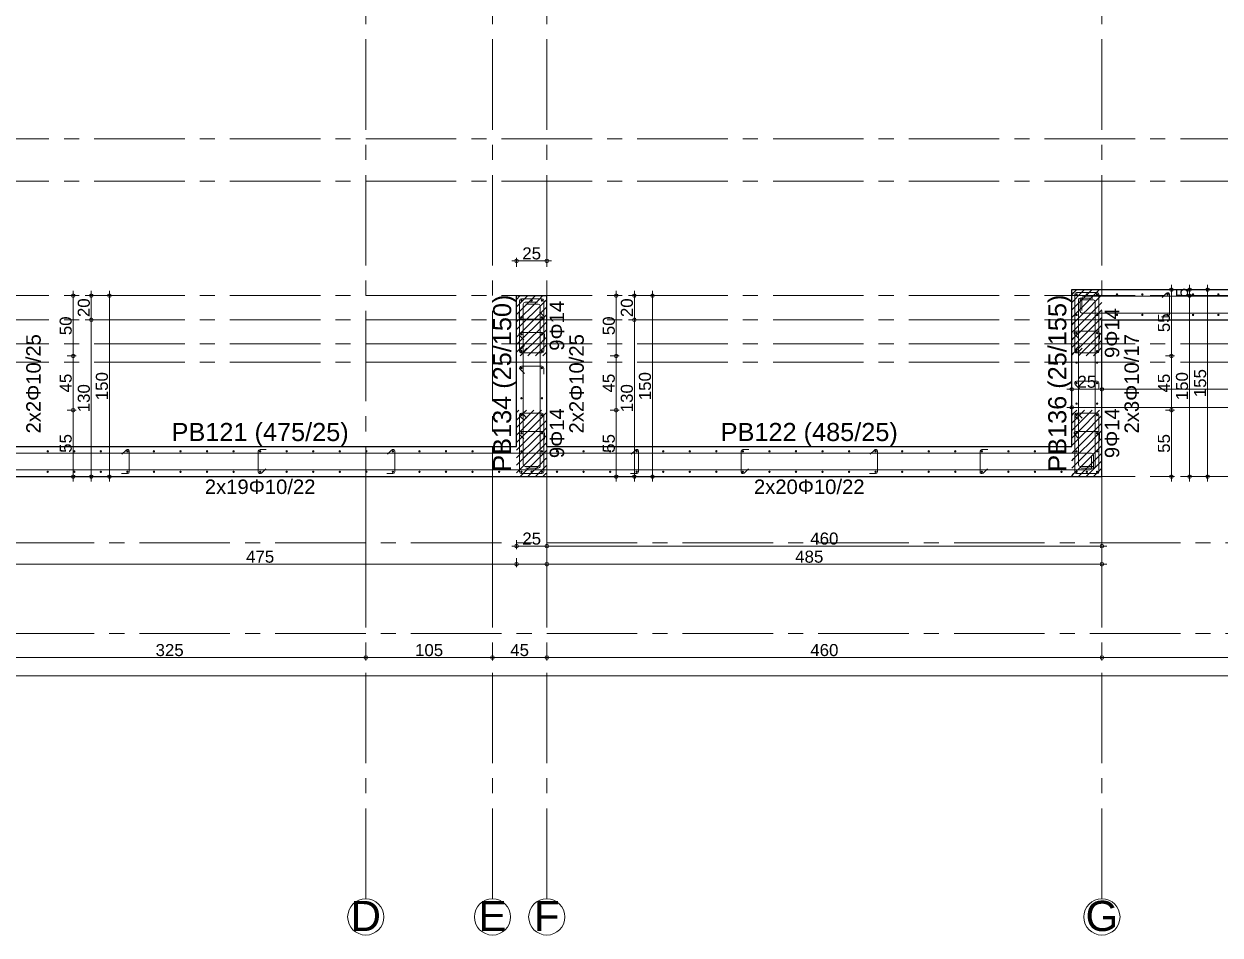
# Model space of a CAD drawing. Header units: millimetres. Extents: x 2232 to 85269, y -3593 to 5869.
# Drawn here: x 17182 to 18174, y 2976 to 3731 of the extents above; entities that cross this region are included whole.
import ezdxf

# ---------------------------------------------------------------- set-up
doc = ezdxf.new("R2010")
doc.units = ezdxf.units.MM
doc.linetypes.add('CENTER2', pattern=[112.5, 75, -12.5, 12.5, -12.5])
doc.linetypes.add('DASHDOT2', pattern=[12.7, 6.35, -3.175, 0, -3.175])
doc.layers.add('aks', color=251, linetype='DASHDOT2', lineweight=35)
for name, color, linetype in [('Donatı Yazısı', 7, 'Continuous'), ('Donatı Çizgisi', 7, 'Continuous'), ('Kolon', 7, 'Continuous'), ('Ölçülendirme', 7, 'Continuous')]:
    doc.layers.add(name, color=color, linetype=linetype)
doc.styles.add('arial_1_18', font='arial.ttf', dxfattribs={"height": 0.2})

# ---------------------------------------------------------------- blocks, each defined once
blk = doc.blocks.new('IDE912Entity7136')
at = {"layer": 'aks', "color": 250, "linetype": 'CENTER2', "lineweight": 5}
blk.add_lwpolyline([(144.42, 280), (4054.42, 280)], dxfattribs=at)
blk = doc.blocks.new('IDE912Entity7137')
at = {"layer": 'aks', "color": 250, "linetype": 'CENTER2', "lineweight": 5}
blk.add_lwpolyline([(144.42, 355), (4054.42, 355)], dxfattribs=at)
blk = doc.blocks.new('IDE912Entity7138')
at = {"layer": 'aks', "color": 250, "linetype": 'CENTER2', "lineweight": 5}
blk.add_lwpolyline([(444.42, 410), (3754.42, 410)], dxfattribs=at)
blk = doc.blocks.new('IDE912Entity7139')
at = {"layer": 'aks', "color": 250, "linetype": 'CENTER2', "lineweight": 5}
blk.add_lwpolyline([(444.42, 505), (3754.42, 505)], dxfattribs=at)
blk = doc.blocks.new('IDE912Entity7140')
at = {"layer": 'aks', "color": 250, "linetype": 'CENTER2', "lineweight": 5}
blk.add_lwpolyline([(444.42, 655), (3754.42, 655)], dxfattribs=at)
blk = doc.blocks.new('IDE912Entity7141')
at = {"layer": 'aks', "color": 250, "linetype": 'CENTER2', "lineweight": 5}
blk.add_lwpolyline([(444.42, 520), (3754.42, 520)], dxfattribs=at)
blk = doc.blocks.new('IDE912Entity7142')
at = {"layer": 'aks', "color": 250, "linetype": 'CENTER2', "lineweight": 5}
blk.add_lwpolyline([(444.42, 560), (3754.42, 560)], dxfattribs=at)
blk = doc.blocks.new('IDE912Entity7143')
at = {"layer": 'aks', "color": 250, "linetype": 'CENTER2', "lineweight": 5}
blk.add_lwpolyline([(444.42, 540), (3754.42, 540)], dxfattribs=at)
blk = doc.blocks.new('IDE912Entity7144')
at = {"layer": 'aks', "color": 250, "linetype": 'CENTER2', "lineweight": 5}
blk.add_lwpolyline([(444.42, 690), (3754.42, 690)], dxfattribs=at)
blk = doc.blocks.new('IDE912Entity7158')
at = {"layer": 'aks', "color": 250, "linetype": 'CENTER2', "lineweight": 5}
for points in [[(1494.42, 360), (1494.42, 2530)], [(1494.42, 60), (1494.42, 360)]]:
    blk.add_lwpolyline(points, dxfattribs=at)
at = {"layer": 'aks', "color": 30, "linetype": 'Continuous', "lineweight": 5}
blk.add_circle((1494.42, 45), 15, dxfattribs=at)
at = {"layer": 'aks', "color": 1, "linetype": 'Continuous', "lineweight": 5, "style": 'arial_1_18'}
blk.add_text('F', height=25, dxfattribs=at).set_placement((1483.76, 33.37))
blk = doc.blocks.new('IDE912Entity7159')
at = {"layer": 'aks', "color": 250, "linetype": 'CENTER2', "lineweight": 5}
for points in [[(1344.42, 360), (1344.42, 2530)], [(1344.42, 60), (1344.42, 360)]]:
    blk.add_lwpolyline(points, dxfattribs=at)
at = {"layer": 'aks', "color": 30, "linetype": 'Continuous', "lineweight": 5}
blk.add_circle((1344.42, 45), 15, dxfattribs=at)
at = {"layer": 'aks', "color": 1, "linetype": 'Continuous', "lineweight": 5, "style": 'arial_1_18'}
blk.add_text('D', height=25, dxfattribs=at).set_placement((1331.83, 33.37))
blk = doc.blocks.new('IDE912Entity7160')
at = {"layer": 'aks', "color": 250, "linetype": 'CENTER2', "lineweight": 5}
for points in [[(1954.42, 360), (1954.42, 2530)], [(1954.42, 60), (1954.42, 360)]]:
    blk.add_lwpolyline(points, dxfattribs=at)
at = {"layer": 'aks', "color": 30, "linetype": 'Continuous', "lineweight": 5}
blk.add_circle((1954.42, 45), 15, dxfattribs=at)
at = {"layer": 'aks', "color": 1, "linetype": 'Continuous', "lineweight": 5, "style": 'arial_1_18'}
blk.add_text('G', height=25, dxfattribs=at).set_placement((1940.85, 33.37))
blk = doc.blocks.new('IDE912Entity7167')
at = {"layer": 'aks', "color": 250, "linetype": 'CENTER2', "lineweight": 5}
for points in [[(1449.42, 360), (1449.42, 2530)], [(1449.42, 60), (1449.42, 360)]]:
    blk.add_lwpolyline(points, dxfattribs=at)
at = {"layer": 'aks', "color": 30, "linetype": 'Continuous', "lineweight": 5}
blk.add_circle((1449.42, 45), 15, dxfattribs=at)
at = {"layer": 'aks', "color": 1, "linetype": 'Continuous', "lineweight": 5, "style": 'arial_1_18'}
blk.add_text('E', height=25, dxfattribs=at).set_placement((1437.78, 33.37))

msp = doc.modelspace()

# ---------------------------------------------------------------- hatches: boundary and pattern name
at = {"layer": 'Donatı Çizgisi', "linetype": 'Continuous', "lineweight": 5}
h = msp.add_hatch(color=5, dxfattribs=at)
edge = h.paths.add_edge_path(flags=0)
edge.add_arc((17594.66, 3501.72), 1, 0, 360)
h = msp.add_hatch(color=5, dxfattribs=at)
edge = h.paths.add_edge_path(flags=0)
edge.add_arc((17603.16, 3501.72), 1, 0, 360)
h = msp.add_hatch(color=5, dxfattribs=at)
edge = h.paths.add_edge_path(flags=0)
edge.add_arc((17611.66, 3501.72), 1, 0, 360)
h = msp.add_hatch(color=5, dxfattribs=at)
edge = h.paths.add_edge_path(flags=0)
edge.add_arc((18054.66, 3506.72), 1, 0, 360)
h = msp.add_hatch(color=5, dxfattribs=at)
edge = h.paths.add_edge_path(flags=0)
edge.add_arc((18063.16, 3506.72), 1, 0, 360)
h = msp.add_hatch(color=5, dxfattribs=at)
edge = h.paths.add_edge_path(flags=0)
edge.add_arc((18071.66, 3506.72), 1, 0, 360)
h = msp.add_hatch(color=5, dxfattribs=at)
edge = h.paths.add_edge_path(flags=0)
edge.add_arc((18088.16, 3506.72), 1, 0, 360)
h = msp.add_hatch(color=5, dxfattribs=at)
edge = h.paths.add_edge_path(flags=0)
edge.add_arc((18109.16, 3506.72), 1, 0, 360)
h = msp.add_hatch(color=5, dxfattribs=at)
edge = h.paths.add_edge_path(flags=0)
edge.add_arc((18130.16, 3506.72), 1, 0, 360)
h = msp.add_hatch(color=5, dxfattribs=at)
edge = h.paths.add_edge_path(flags=0)
edge.add_arc((18151.16, 3506.72), 1, 0, 360)
h = msp.add_hatch(color=5, dxfattribs=at)
edge = h.paths.add_edge_path(flags=0)
edge.add_arc((18172.16, 3506.72), 1, 0, 360)
h = msp.add_hatch(color=5, dxfattribs=at)
edge = h.paths.add_edge_path(flags=0)
edge.add_arc((18054.66, 3489.72), 1, 0, 360)
h = msp.add_hatch(color=5, dxfattribs=at)
edge = h.paths.add_edge_path(flags=0)
edge.add_arc((18071.66, 3489.72), 1, 0, 360)
h = msp.add_hatch(color=5, dxfattribs=at)
edge = h.paths.add_edge_path(flags=0)
edge.add_arc((18088.16, 3489.72), 1, 0, 360)
h = msp.add_hatch(color=5, dxfattribs=at)
edge = h.paths.add_edge_path(flags=0)
edge.add_arc((18109.16, 3489.72), 1, 0, 360)
h = msp.add_hatch(color=5, dxfattribs=at)
edge = h.paths.add_edge_path(flags=0)
edge.add_arc((18130.16, 3489.72), 1, 0, 360)
h = msp.add_hatch(color=5, dxfattribs=at)
edge = h.paths.add_edge_path(flags=0)
edge.add_arc((18151.16, 3489.72), 1, 0, 360)
h = msp.add_hatch(color=5, dxfattribs=at)
edge = h.paths.add_edge_path(flags=0)
edge.add_arc((18172.16, 3489.72), 1, 0, 360)
h = msp.add_hatch(color=5, dxfattribs=at)
edge = h.paths.add_edge_path(flags=0)
edge.add_arc((17594.66, 3487.72), 1, 0, 360)
h = msp.add_hatch(color=5, dxfattribs=at)
edge = h.paths.add_edge_path(flags=0)
edge.add_arc((17611.66, 3487.72), 1, 0, 360)
h = msp.add_hatch(color=5, dxfattribs=at)
edge = h.paths.add_edge_path(flags=0)
edge.add_arc((17594.66, 3473.72), 1, 0, 360)
h = msp.add_hatch(color=5, dxfattribs=at)
edge = h.paths.add_edge_path(flags=0)
edge.add_arc((17611.66, 3473.72), 1, 0, 360)
h = msp.add_hatch(color=5, dxfattribs=at)
edge = h.paths.add_edge_path(flags=0)
edge.add_arc((18054.66, 3474.72), 1, 0, 360)
h = msp.add_hatch(color=5, dxfattribs=at)
edge = h.paths.add_edge_path(flags=0)
edge.add_arc((18071.66, 3474.72), 1, 0, 360)
h = msp.add_hatch(color=5, dxfattribs=at)
edge = h.paths.add_edge_path(flags=0)
edge.add_arc((17594.66, 3459.72), 1, 0, 360)
h = msp.add_hatch(color=5, dxfattribs=at)
edge = h.paths.add_edge_path(flags=0)
edge.add_arc((17611.66, 3459.72), 1, 0, 360)
h = msp.add_hatch(color=5, dxfattribs=at)
edge = h.paths.add_edge_path(flags=0)
edge.add_arc((18054.66, 3459.72), 1, 0, 360)
h = msp.add_hatch(color=5, dxfattribs=at)
edge = h.paths.add_edge_path(flags=0)
edge.add_arc((18071.66, 3459.72), 1, 0, 360)
h = msp.add_hatch(color=5, dxfattribs=at)
edge = h.paths.add_edge_path(flags=0)
edge.add_arc((18054.66, 3450.22), 1, 0, 360)
h = msp.add_hatch(color=5, dxfattribs=at)
edge = h.paths.add_edge_path(flags=0)
edge.add_arc((18071.66, 3450.22), 1, 0, 360)
h = msp.add_hatch(color=5, dxfattribs=at)
edge = h.paths.add_edge_path(flags=0)
edge.add_arc((17594.66, 3445.72), 1, 0, 360)
h = msp.add_hatch(color=5, dxfattribs=at)
edge = h.paths.add_edge_path(flags=0)
edge.add_arc((17611.66, 3445.72), 1, 0, 360)
h = msp.add_hatch(color=5, dxfattribs=at)
edge = h.paths.add_edge_path(flags=0)
edge.add_arc((18054.66, 3433.22), 1, 0, 360)
h = msp.add_hatch(color=5, dxfattribs=at)
edge = h.paths.add_edge_path(flags=0)
edge.add_arc((18071.66, 3433.22), 1, 0, 360)
h = msp.add_hatch(color=5, dxfattribs=at)
edge = h.paths.add_edge_path(flags=0)
edge.add_arc((17594.66, 3420.72), 1, 0, 360)
h = msp.add_hatch(color=5, dxfattribs=at)
edge = h.paths.add_edge_path(flags=0)
edge.add_arc((17611.66, 3420.72), 1, 0, 360)
h = msp.add_hatch(color=5, dxfattribs=at)
edge = h.paths.add_edge_path(flags=0)
edge.add_arc((18054.66, 3416.22), 1, 0, 360)
h = msp.add_hatch(color=5, dxfattribs=at)
edge = h.paths.add_edge_path(flags=0)
edge.add_arc((18071.66, 3416.22), 1, 0, 360)
h = msp.add_hatch(color=5, dxfattribs=at)
edge = h.paths.add_edge_path(flags=0)
edge.add_arc((17594.66, 3406.72), 1, 0, 360)
h = msp.add_hatch(color=5, dxfattribs=at)
edge = h.paths.add_edge_path(flags=0)
edge.add_arc((17611.66, 3406.72), 1, 0, 360)
h = msp.add_hatch(color=5, dxfattribs=at)
edge = h.paths.add_edge_path(flags=0)
edge.add_arc((18054.66, 3406.72), 1, 0, 360)
h = msp.add_hatch(color=5, dxfattribs=at)
edge = h.paths.add_edge_path(flags=0)
edge.add_arc((18071.66, 3406.72), 1, 0, 360)
h = msp.add_hatch(color=5, dxfattribs=at)
edge = h.paths.add_edge_path(flags=0)
edge.add_arc((17594.66, 3391.72), 1, 0, 360)
h = msp.add_hatch(color=5, dxfattribs=at)
edge = h.paths.add_edge_path(flags=0)
edge.add_arc((17611.66, 3391.72), 1, 0, 360)
h = msp.add_hatch(color=5, dxfattribs=at)
edge = h.paths.add_edge_path(flags=0)
edge.add_arc((18054.66, 3391.72), 1, 0, 360)
h = msp.add_hatch(color=5, dxfattribs=at)
edge = h.paths.add_edge_path(flags=0)
edge.add_arc((18071.66, 3391.72), 1, 0, 360)
h = msp.add_hatch(color=5, dxfattribs=at)
edge = h.paths.add_edge_path(flags=0)
edge.add_arc((17202.16, 3376.72), 1, 0, 360)
h = msp.add_hatch(color=5, dxfattribs=at)
edge = h.paths.add_edge_path(flags=0)
edge.add_arc((17224.16, 3376.72), 1, 0, 360)
h = msp.add_hatch(color=5, dxfattribs=at)
edge = h.paths.add_edge_path(flags=0)
edge.add_arc((17246.16, 3376.72), 1, 0, 360)
h = msp.add_hatch(color=5, dxfattribs=at)
edge = h.paths.add_edge_path(flags=0)
edge.add_arc((17268.16, 3376.72), 1, 0, 360)
h = msp.add_hatch(color=5, dxfattribs=at)
edge = h.paths.add_edge_path(flags=0)
edge.add_arc((17290.16, 3376.72), 1, 0, 360)
h = msp.add_hatch(color=5, dxfattribs=at)
edge = h.paths.add_edge_path(flags=0)
edge.add_arc((17312.16, 3376.72), 1, 0, 360)
h = msp.add_hatch(color=5, dxfattribs=at)
edge = h.paths.add_edge_path(flags=0)
edge.add_arc((17334.16, 3376.72), 1, 0, 360)
h = msp.add_hatch(color=5, dxfattribs=at)
edge = h.paths.add_edge_path(flags=0)
edge.add_arc((17356.16, 3376.72), 1, 0, 360)
h = msp.add_hatch(color=5, dxfattribs=at)
edge = h.paths.add_edge_path(flags=0)
edge.add_arc((17378.16, 3376.72), 1, 0, 360)
h = msp.add_hatch(color=5, dxfattribs=at)
edge = h.paths.add_edge_path(flags=0)
edge.add_arc((17400.16, 3376.72), 1, 0, 360)
h = msp.add_hatch(color=5, dxfattribs=at)
edge = h.paths.add_edge_path(flags=0)
edge.add_arc((17422.16, 3376.72), 1, 0, 360)
h = msp.add_hatch(color=5, dxfattribs=at)
edge = h.paths.add_edge_path(flags=0)
edge.add_arc((17444.16, 3376.72), 1, 0, 360)
h = msp.add_hatch(color=5, dxfattribs=at)
edge = h.paths.add_edge_path(flags=0)
edge.add_arc((17466.16, 3376.72), 1, 0, 360)
h = msp.add_hatch(color=5, dxfattribs=at)
edge = h.paths.add_edge_path(flags=0)
edge.add_arc((17488.16, 3376.72), 1, 0, 360)
h = msp.add_hatch(color=5, dxfattribs=at)
edge = h.paths.add_edge_path(flags=0)
edge.add_arc((17510.16, 3376.72), 1, 0, 360)
h = msp.add_hatch(color=5, dxfattribs=at)
edge = h.paths.add_edge_path(flags=0)
edge.add_arc((17532.16, 3376.72), 1, 0, 360)
h = msp.add_hatch(color=5, dxfattribs=at)
edge = h.paths.add_edge_path(flags=0)
edge.add_arc((17554.16, 3376.72), 1, 0, 360)
h = msp.add_hatch(color=5, dxfattribs=at)
edge = h.paths.add_edge_path(flags=0)
edge.add_arc((17576.16, 3376.72), 1, 0, 360)
h = msp.add_hatch(color=5, dxfattribs=at)
edge = h.paths.add_edge_path(flags=0)
edge.add_arc((17594.66, 3376.72), 1, 0, 360)
h = msp.add_hatch(color=5, dxfattribs=at)
edge = h.paths.add_edge_path(flags=0)
edge.add_arc((17611.66, 3376.72), 1, 0, 360)
h = msp.add_hatch(color=5, dxfattribs=at)
edge = h.paths.add_edge_path(flags=0)
edge.add_arc((17624.16, 3376.72), 1, 0, 360)
h = msp.add_hatch(color=5, dxfattribs=at)
edge = h.paths.add_edge_path(flags=0)
edge.add_arc((17646.16, 3376.72), 1, 0, 360)
h = msp.add_hatch(color=5, dxfattribs=at)
edge = h.paths.add_edge_path(flags=0)
edge.add_arc((17668.16, 3376.72), 1, 0, 360)
h = msp.add_hatch(color=5, dxfattribs=at)
edge = h.paths.add_edge_path(flags=0)
edge.add_arc((17690.16, 3376.72), 1, 0, 360)
h = msp.add_hatch(color=5, dxfattribs=at)
edge = h.paths.add_edge_path(flags=0)
edge.add_arc((17712.16, 3376.72), 1, 0, 360)
h = msp.add_hatch(color=5, dxfattribs=at)
edge = h.paths.add_edge_path(flags=0)
edge.add_arc((17734.16, 3376.72), 1, 0, 360)
h = msp.add_hatch(color=5, dxfattribs=at)
edge = h.paths.add_edge_path(flags=0)
edge.add_arc((17756.16, 3376.72), 1, 0, 360)
h = msp.add_hatch(color=5, dxfattribs=at)
edge = h.paths.add_edge_path(flags=0)
edge.add_arc((17778.16, 3376.72), 1, 0, 360)
h = msp.add_hatch(color=5, dxfattribs=at)
edge = h.paths.add_edge_path(flags=0)
edge.add_arc((17800.16, 3376.72), 1, 0, 360)
h = msp.add_hatch(color=5, dxfattribs=at)
edge = h.paths.add_edge_path(flags=0)
edge.add_arc((17822.16, 3376.72), 1, 0, 360)
h = msp.add_hatch(color=5, dxfattribs=at)
edge = h.paths.add_edge_path(flags=0)
edge.add_arc((17844.16, 3376.72), 1, 0, 360)
h = msp.add_hatch(color=5, dxfattribs=at)
edge = h.paths.add_edge_path(flags=0)
edge.add_arc((17866.16, 3376.72), 1, 0, 360)
h = msp.add_hatch(color=5, dxfattribs=at)
edge = h.paths.add_edge_path(flags=0)
edge.add_arc((17888.16, 3376.72), 1, 0, 360)
h = msp.add_hatch(color=5, dxfattribs=at)
edge = h.paths.add_edge_path(flags=0)
edge.add_arc((17910.16, 3376.72), 1, 0, 360)
h = msp.add_hatch(color=5, dxfattribs=at)
edge = h.paths.add_edge_path(flags=0)
edge.add_arc((17932.16, 3376.72), 1, 0, 360)
h = msp.add_hatch(color=5, dxfattribs=at)
edge = h.paths.add_edge_path(flags=0)
edge.add_arc((17954.16, 3376.72), 1, 0, 360)
h = msp.add_hatch(color=5, dxfattribs=at)
edge = h.paths.add_edge_path(flags=0)
edge.add_arc((17976.16, 3376.72), 1, 0, 360)
h = msp.add_hatch(color=5, dxfattribs=at)
edge = h.paths.add_edge_path(flags=0)
edge.add_arc((17998.16, 3376.72), 1, 0, 360)
h = msp.add_hatch(color=5, dxfattribs=at)
edge = h.paths.add_edge_path(flags=0)
edge.add_arc((18020.16, 3376.72), 1, 0, 360)
h = msp.add_hatch(color=5, dxfattribs=at)
edge = h.paths.add_edge_path(flags=0)
edge.add_arc((18042.16, 3376.72), 1, 0, 360)
h = msp.add_hatch(color=5, dxfattribs=at)
edge = h.paths.add_edge_path(flags=0)
edge.add_arc((18054.66, 3376.72), 1, 0, 360)
h = msp.add_hatch(color=5, dxfattribs=at)
edge = h.paths.add_edge_path(flags=0)
edge.add_arc((18071.66, 3376.72), 1, 0, 360)
h = msp.add_hatch(color=5, dxfattribs=at)
edge = h.paths.add_edge_path(flags=0)
edge.add_arc((17202.16, 3359.72), 1, 0, 360)
h = msp.add_hatch(color=5, dxfattribs=at)
edge = h.paths.add_edge_path(flags=0)
edge.add_arc((17224.16, 3359.72), 1, 0, 360)
h = msp.add_hatch(color=5, dxfattribs=at)
edge = h.paths.add_edge_path(flags=0)
edge.add_arc((17246.16, 3359.72), 1, 0, 360)
h = msp.add_hatch(color=5, dxfattribs=at)
edge = h.paths.add_edge_path(flags=0)
edge.add_arc((17268.16, 3359.72), 1, 0, 360)
h = msp.add_hatch(color=5, dxfattribs=at)
edge = h.paths.add_edge_path(flags=0)
edge.add_arc((17290.16, 3359.72), 1, 0, 360)
h = msp.add_hatch(color=5, dxfattribs=at)
edge = h.paths.add_edge_path(flags=0)
edge.add_arc((17312.16, 3359.72), 1, 0, 360)
h = msp.add_hatch(color=5, dxfattribs=at)
edge = h.paths.add_edge_path(flags=0)
edge.add_arc((17334.16, 3359.72), 1, 0, 360)
h = msp.add_hatch(color=5, dxfattribs=at)
edge = h.paths.add_edge_path(flags=0)
edge.add_arc((17356.16, 3359.72), 1, 0, 360)
h = msp.add_hatch(color=5, dxfattribs=at)
edge = h.paths.add_edge_path(flags=0)
edge.add_arc((17378.16, 3359.72), 1, 0, 360)
h = msp.add_hatch(color=5, dxfattribs=at)
edge = h.paths.add_edge_path(flags=0)
edge.add_arc((17400.16, 3359.72), 1, 0, 360)
h = msp.add_hatch(color=5, dxfattribs=at)
edge = h.paths.add_edge_path(flags=0)
edge.add_arc((17422.16, 3359.72), 1, 0, 360)
h = msp.add_hatch(color=5, dxfattribs=at)
edge = h.paths.add_edge_path(flags=0)
edge.add_arc((17444.16, 3359.72), 1, 0, 360)
h = msp.add_hatch(color=5, dxfattribs=at)
edge = h.paths.add_edge_path(flags=0)
edge.add_arc((17466.16, 3359.72), 1, 0, 360)
h = msp.add_hatch(color=5, dxfattribs=at)
edge = h.paths.add_edge_path(flags=0)
edge.add_arc((17488.16, 3359.72), 1, 0, 360)
h = msp.add_hatch(color=5, dxfattribs=at)
edge = h.paths.add_edge_path(flags=0)
edge.add_arc((17510.16, 3359.72), 1, 0, 360)
h = msp.add_hatch(color=5, dxfattribs=at)
edge = h.paths.add_edge_path(flags=0)
edge.add_arc((17532.16, 3359.72), 1, 0, 360)
h = msp.add_hatch(color=5, dxfattribs=at)
edge = h.paths.add_edge_path(flags=0)
edge.add_arc((17554.16, 3359.72), 1, 0, 360)
h = msp.add_hatch(color=5, dxfattribs=at)
edge = h.paths.add_edge_path(flags=0)
edge.add_arc((17576.16, 3359.72), 1, 0, 360)
h = msp.add_hatch(color=5, dxfattribs=at)
edge = h.paths.add_edge_path(flags=0)
edge.add_arc((17594.66, 3359.72), 1, 0, 360)
h = msp.add_hatch(color=5, dxfattribs=at)
edge = h.paths.add_edge_path(flags=0)
edge.add_arc((17603.16, 3359.72), 1, 0, 360)
h = msp.add_hatch(color=5, dxfattribs=at)
edge = h.paths.add_edge_path(flags=0)
edge.add_arc((17611.66, 3359.72), 1, 0, 360)
h = msp.add_hatch(color=5, dxfattribs=at)
edge = h.paths.add_edge_path(flags=0)
edge.add_arc((17624.16, 3359.72), 1, 0, 360)
h = msp.add_hatch(color=5, dxfattribs=at)
edge = h.paths.add_edge_path(flags=0)
edge.add_arc((17646.16, 3359.72), 1, 0, 360)
h = msp.add_hatch(color=5, dxfattribs=at)
edge = h.paths.add_edge_path(flags=0)
edge.add_arc((17668.16, 3359.72), 1, 0, 360)
h = msp.add_hatch(color=5, dxfattribs=at)
edge = h.paths.add_edge_path(flags=0)
edge.add_arc((17690.16, 3359.72), 1, 0, 360)
h = msp.add_hatch(color=5, dxfattribs=at)
edge = h.paths.add_edge_path(flags=0)
edge.add_arc((17712.16, 3359.72), 1, 0, 360)
h = msp.add_hatch(color=5, dxfattribs=at)
edge = h.paths.add_edge_path(flags=0)
edge.add_arc((17734.16, 3359.72), 1, 0, 360)
h = msp.add_hatch(color=5, dxfattribs=at)
edge = h.paths.add_edge_path(flags=0)
edge.add_arc((17756.16, 3359.72), 1, 0, 360)
h = msp.add_hatch(color=5, dxfattribs=at)
edge = h.paths.add_edge_path(flags=0)
edge.add_arc((17778.16, 3359.72), 1, 0, 360)
h = msp.add_hatch(color=5, dxfattribs=at)
edge = h.paths.add_edge_path(flags=0)
edge.add_arc((17800.16, 3359.72), 1, 0, 360)
h = msp.add_hatch(color=5, dxfattribs=at)
edge = h.paths.add_edge_path(flags=0)
edge.add_arc((17822.16, 3359.72), 1, 0, 360)
h = msp.add_hatch(color=5, dxfattribs=at)
edge = h.paths.add_edge_path(flags=0)
edge.add_arc((17844.16, 3359.72), 1, 0, 360)
h = msp.add_hatch(color=5, dxfattribs=at)
edge = h.paths.add_edge_path(flags=0)
edge.add_arc((17866.16, 3359.72), 1, 0, 360)
h = msp.add_hatch(color=5, dxfattribs=at)
edge = h.paths.add_edge_path(flags=0)
edge.add_arc((17888.16, 3359.72), 1, 0, 360)
h = msp.add_hatch(color=5, dxfattribs=at)
edge = h.paths.add_edge_path(flags=0)
edge.add_arc((17910.16, 3359.72), 1, 0, 360)
h = msp.add_hatch(color=5, dxfattribs=at)
edge = h.paths.add_edge_path(flags=0)
edge.add_arc((17932.16, 3359.72), 1, 0, 360)
h = msp.add_hatch(color=5, dxfattribs=at)
edge = h.paths.add_edge_path(flags=0)
edge.add_arc((17954.16, 3359.72), 1, 0, 360)
h = msp.add_hatch(color=5, dxfattribs=at)
edge = h.paths.add_edge_path(flags=0)
edge.add_arc((17976.16, 3359.72), 1, 0, 360)
h = msp.add_hatch(color=5, dxfattribs=at)
edge = h.paths.add_edge_path(flags=0)
edge.add_arc((17998.16, 3359.72), 1, 0, 360)
h = msp.add_hatch(color=5, dxfattribs=at)
edge = h.paths.add_edge_path(flags=0)
edge.add_arc((18020.16, 3359.72), 1, 0, 360)
h = msp.add_hatch(color=5, dxfattribs=at)
edge = h.paths.add_edge_path(flags=0)
edge.add_arc((18042.16, 3359.72), 1, 0, 360)
h = msp.add_hatch(color=5, dxfattribs=at)
edge = h.paths.add_edge_path(flags=0)
edge.add_arc((18054.66, 3359.72), 1, 0, 360)
h = msp.add_hatch(color=5, dxfattribs=at)
edge = h.paths.add_edge_path(flags=0)
edge.add_arc((18063.16, 3359.72), 1, 0, 360)
h = msp.add_hatch(color=5, dxfattribs=at)
edge = h.paths.add_edge_path(flags=0)
edge.add_arc((18071.66, 3359.72), 1, 0, 360)

# ---------------------------------------------------------------- linework, layer by layer
at = {"layer": 'Donatı Çizgisi', "color": 5, "linetype": 'Continuous', "lineweight": 5}
for points in [[(17593.16, 3459.72), (17593.16, 3501.72)], [(17594.66, 3503.22), (17611.66, 3503.22)], [(17613.16, 3501.72), (17613.16, 3459.72)], [(18053.16, 3459.72), (18053.16, 3506.72)], [(18054.66, 3508.22), (18071.66, 3508.22)], [(18073.16, 3506.72), (18073.16, 3459.72)], [(17593.6, 3460.78), (17597.13, 3464.31)], [(17599.26, 3462.19), (17595.72, 3458.66)], [(18053.6, 3460.78), (18057.13, 3464.31)], [(18059.26, 3462.19), (18055.72, 3458.66)], [(17611.66, 3458.22), (17594.66, 3458.22)], [(18071.66, 3458.22), (18054.66, 3458.22)], [(17593.16, 3406.72), (17593.16, 3359.72)], [(17593.6, 3405.66), (17597.13, 3402.12)], [(17611.66, 3408.22), (17594.66, 3408.22)], [(17599.26, 3404.24), (17595.72, 3407.78)], [(17613.16, 3359.72), (17613.16, 3406.72)], [(18053.16, 3406.72), (18053.16, 3359.72)], [(18053.6, 3405.66), (18057.13, 3402.12)], [(18071.66, 3408.22), (18054.66, 3408.22)], [(18059.26, 3404.24), (18055.72, 3407.78)], [(18073.16, 3359.72), (18073.16, 3406.72)], [(17594.66, 3358.22), (17611.66, 3358.22)], [(18054.66, 3358.22), (18071.66, 3358.22)]]:
    msp.add_lwpolyline(points, dxfattribs=at)
at = {"layer": 'Donatı Çizgisi', "color": 1, "linetype": 'Continuous', "lineweight": 5}
for points in [[(17597.66, 3500.22), (17608.06, 3500.22)], [(18056.16, 3365.72), (18056.16, 3502.22)], [(18057.66, 3503.72), (18068.06, 3503.72)], [(18057.66, 3503.12), (18057.66, 3492.72)], [(18068.66, 3502.22), (18058.26, 3502.22)], [(18059.16, 3493.32), (18059.16, 3503.72)], [(18060.66, 3505.22), (19241.16, 3505.22)], [(18070.16, 3364.22), (18070.16, 3500.72)], [(18125.56, 3504.24), (18129.1, 3507.78)], [(18131.66, 3506.72), (18131.66, 3489.72)], [(17592.66, 3487.72), (17592.66, 3492.72)], [(17596.16, 3365.72), (17596.16, 3498.72)], [(17608.66, 3498.72), (17598.26, 3498.72)], [(17609.68, 3492.31), (17613.22, 3488.78)], [(17610.16, 3364.22), (17610.16, 3497.22)], [(18059.16, 3491.22), (18823.16, 3491.22)], [(17612.16, 3486.22), (17594.16, 3486.22)], [(18130.16, 3488.22), (18125.16, 3488.22)], [(17596.63, 3469.12), (17593.1, 3472.66)], [(17594.16, 3475.22), (17612.16, 3475.22)], [(17613.66, 3473.72), (17613.66, 3468.72)], [(18056.63, 3470.12), (18053.1, 3473.66)], [(18054.16, 3476.22), (18072.16, 3476.22)], [(18073.66, 3474.72), (18073.66, 3469.72)], [(17597.13, 3441.12), (17593.6, 3444.66)], [(17594.66, 3447.22), (17611.66, 3447.22)], [(17613.16, 3445.72), (17613.16, 3440.72)], [(18057.13, 3428.62), (18053.6, 3432.16)], [(18054.66, 3434.72), (18071.66, 3434.72)], [(18073.16, 3433.22), (18073.16, 3428.22)], [(17596.63, 3387.12), (17593.1, 3390.66)], [(17594.16, 3393.22), (17612.16, 3393.22)], [(17613.66, 3391.72), (17613.66, 3386.72)], [(18056.63, 3387.12), (18053.1, 3390.66)], [(18054.16, 3393.22), (18072.16, 3393.22)], [(18073.66, 3391.72), (18073.66, 3386.72)], [(17150.66, 3375.22), (18067.16, 3375.22)], [(17263.56, 3374.24), (17267.1, 3377.78)], [(17269.66, 3376.72), (17269.66, 3359.72)], [(17376.66, 3359.72), (17376.66, 3376.72)], [(17378.16, 3378.22), (17383.16, 3378.22)], [(17483.56, 3374.24), (17487.1, 3377.78)], [(17489.66, 3376.72), (17489.66, 3359.72)], [(17685.56, 3374.24), (17689.1, 3377.78)], [(17691.66, 3376.72), (17691.66, 3359.72)], [(17776.66, 3359.72), (17776.66, 3376.72)], [(17778.16, 3378.22), (17783.16, 3378.22)], [(17883.56, 3374.24), (17887.1, 3377.78)], [(17889.66, 3376.72), (17889.66, 3359.72)], [(17974.66, 3359.72), (17974.66, 3376.72)], [(17976.16, 3378.22), (17981.16, 3378.22)], [(18067.16, 3362.72), (18067.16, 3373.12)], [(18068.66, 3373.72), (18068.66, 3363.32)], [(17149.16, 3361.22), (18065.66, 3361.22)], [(17382.76, 3362.19), (17379.22, 3358.66)], [(17608.06, 3364.22), (17597.66, 3364.22)], [(17598.26, 3362.72), (17608.66, 3362.72)], [(17782.76, 3362.19), (17779.22, 3358.66)], [(17980.76, 3362.19), (17977.22, 3358.66)], [(18068.06, 3364.22), (18057.66, 3364.22)], [(18058.26, 3362.72), (18068.66, 3362.72)], [(17268.16, 3358.22), (17263.16, 3358.22)], [(17488.16, 3358.22), (17483.16, 3358.22)], [(17690.16, 3358.22), (17685.16, 3358.22)], [(17888.16, 3358.22), (17883.16, 3358.22)]]:
    msp.add_lwpolyline(points, dxfattribs=at)
at = {"layer": 'Donatı Çizgisi', "color": 5, "linetype": 'Continuous', "lineweight": 5}
for centre, start, end in [((17594.66, 3501.72), 90, 180), ((17611.66, 3501.72), 0, 90), ((18054.66, 3506.72), 90, 180), ((18071.66, 3506.72), 0, 90), ((17594.66, 3459.72), 135, 270), ((17594.66, 3459.72), 180, 315), ((17611.66, 3459.72), 270, 0), ((18054.66, 3459.72), 135, 270), ((18054.66, 3459.72), 180, 315), ((18071.66, 3459.72), 270, 0), ((17594.66, 3406.72), 45, 180), ((17594.66, 3406.72), 90, 225), ((17611.66, 3406.72), 0, 90), ((18054.66, 3406.72), 45, 180), ((18054.66, 3406.72), 90, 225), ((18071.66, 3406.72), 0, 90), ((17594.66, 3359.72), 180, 270), ((17611.66, 3359.72), 270, 0), ((18054.66, 3359.72), 180, 270), ((18071.66, 3359.72), 270, 0)]:
    msp.add_arc(centre, 1.5, start, end, dxfattribs=at)
at = {"layer": 'Donatı Çizgisi', "color": 1, "linetype": 'Continuous', "lineweight": 5}
for centre, start, end in [((17597.66, 3498.72), 90, 180), ((18057.66, 3502.22), 90, 180), ((18060.66, 3503.72), 90, 180), ((18068.66, 3500.72), 0, 90), ((18130.16, 3506.72), 0, 135), ((17608.66, 3497.22), 0, 90), ((18059.16, 3492.72), 180, 270), ((18130.16, 3489.72), 270, 0), ((17594.16, 3487.72), 180, 270), ((17612.16, 3487.72), 270, 45), ((17594.16, 3473.72), 90, 225), ((17612.16, 3473.72), 0, 90), ((18054.16, 3474.72), 90, 225), ((18072.16, 3474.72), 0, 90), ((17594.66, 3445.72), 90, 225), ((17611.66, 3445.72), 0, 90), ((18054.66, 3433.22), 90, 225), ((18071.66, 3433.22), 0, 90), ((17594.16, 3391.72), 90, 225), ((17612.16, 3391.72), 0, 90), ((18054.16, 3391.72), 90, 225), ((18072.16, 3391.72), 0, 90), ((17268.16, 3376.72), 0, 135), ((17378.16, 3376.72), 90, 180), ((17488.16, 3376.72), 0, 135), ((17690.16, 3376.72), 0, 135), ((17778.16, 3376.72), 90, 180), ((17888.16, 3376.72), 0, 135), ((17976.16, 3376.72), 90, 180), ((18067.16, 3373.72), 0, 90), ((17597.66, 3365.72), 180, 270), ((17608.66, 3364.22), 270, 0), ((18057.66, 3365.72), 180, 270), ((18065.66, 3362.72), 270, 0), ((18068.66, 3364.22), 270, 0), ((17268.16, 3359.72), 270, 0), ((17378.16, 3359.72), 180, 315), ((17488.16, 3359.72), 270, 0), ((17690.16, 3359.72), 270, 0), ((17778.16, 3359.72), 180, 315), ((17888.16, 3359.72), 270, 0), ((17976.16, 3359.72), 180, 315)]:
    msp.add_arc(centre, 1.5, start, end, dxfattribs=at)
at = {"layer": 'Kolon', "color": 33, "linetype": 'Continuous', "lineweight": -3}
for points in [[(18050.66, 3485.72), (18050.66, 3510.72)], [(18050.66, 3510.72), (18075.66, 3510.72)], [(18075.66, 3510.72), (18415.66, 3510.72)], [(17590.66, 3380.72), (17590.66, 3505.72)], [(17590.66, 3505.72), (17615.66, 3505.72)], [(17615.66, 3380.72), (17615.66, 3505.72)], [(18050.66, 3380.72), (18050.66, 3485.72)], [(18075.66, 3380.72), (18075.66, 3485.72)], [(18075.66, 3485.72), (18415.66, 3485.72)], [(17165.66, 3380.72), (17590.66, 3380.72)], [(17615.66, 3380.72), (18050.66, 3380.72)], [(18075.66, 3355.72), (18075.66, 3380.72)], [(17165.66, 3355.72), (17590.66, 3355.72)], [(17590.66, 3355.72), (17615.66, 3355.72)], [(17590.66, 3355.72), (17615.66, 3355.72)], [(17615.66, 3355.72), (18050.66, 3355.72)], [(18050.66, 3355.72), (18075.66, 3355.72)]]:
    msp.add_lwpolyline(points, dxfattribs=at)
at = {"layer": 'Kolon', "color": 251, "linetype": 'Continuous', "lineweight": -3}
for points in [[(18052.49, 3508.22), (18054.99, 3510.72)], [(18058.74, 3508.22), (18061.24, 3510.72)], [(18064.99, 3508.22), (18067.49, 3510.72)], [(18071.24, 3508.22), (18073.74, 3510.72)], [(17590.66, 3502.64), (17593.74, 3505.72)], [(17590.66, 3496.39), (17596.24, 3501.97)], [(17596.24, 3495.72), (17606.24, 3505.72)], [(17596.24, 3501.97), (17599.99, 3505.72)], [(17602.49, 3495.72), (17608.74, 3501.97)], [(17608.74, 3501.97), (17612.49, 3505.72)], [(17608.74, 3495.72), (17615.66, 3502.64)], [(18050.66, 3500.14), (18058.74, 3508.22)], [(18050.66, 3506.39), (18052.49, 3508.22)], [(18052.49, 3495.72), (18058.74, 3501.97)], [(18058.74, 3495.72), (18071.24, 3508.22)], [(18058.74, 3501.97), (18064.99, 3508.22)], [(18064.99, 3495.72), (18071.24, 3501.97)], [(18071.24, 3501.97), (18075.66, 3506.39)], [(18071.24, 3495.72), (18075.66, 3500.14)], [(17590.66, 3490.14), (17596.24, 3495.72)], [(17590.66, 3483.89), (17596.24, 3489.47)], [(17596.24, 3483.22), (17608.74, 3495.72)], [(17596.24, 3489.47), (17602.49, 3495.72)], [(17602.49, 3483.22), (17608.74, 3489.47)], [(17608.74, 3489.47), (17614.99, 3495.72)], [(17608.74, 3483.22), (17615.66, 3490.14)], [(17614.99, 3495.72), (17615.66, 3496.39)], [(18050.66, 3487.64), (18058.74, 3495.72)], [(18050.66, 3493.89), (18052.49, 3495.72)], [(18052.49, 3483.22), (18058.74, 3489.47)], [(18058.74, 3483.22), (18071.24, 3495.72)], [(18058.74, 3489.47), (18064.99, 3495.72)], [(18064.99, 3483.22), (18071.24, 3489.47)], [(18071.24, 3489.47), (18075.66, 3493.89)], [(17590.66, 3477.64), (17596.24, 3483.22)], [(17596.24, 3470.72), (17608.74, 3483.22)], [(17596.24, 3476.97), (17602.49, 3483.22)], [(17608.74, 3476.97), (17614.99, 3483.22)], [(17614.99, 3483.22), (17615.66, 3483.89)], [(18050.66, 3475.14), (18058.74, 3483.22)], [(18050.66, 3481.39), (18052.49, 3483.22)], [(18058.74, 3470.72), (18071.24, 3483.22)], [(18058.74, 3476.97), (18064.99, 3483.22)], [(18071.24, 3483.22), (18075.66, 3487.64)], [(18071.24, 3476.97), (18075.66, 3481.39)], [(17590.66, 3471.39), (17596.24, 3476.97)], [(17590.66, 3465.14), (17596.24, 3470.72)], [(17596.24, 3458.22), (17608.74, 3470.72)], [(17596.24, 3464.47), (17602.49, 3470.72)], [(17602.49, 3470.72), (17608.74, 3476.97)], [(17608.74, 3470.72), (17615.66, 3477.64)], [(17608.74, 3464.47), (17614.99, 3470.72)], [(17614.99, 3470.72), (17615.66, 3471.39)], [(18050.66, 3462.64), (18058.74, 3470.72)], [(18050.66, 3468.89), (18052.49, 3470.72)], [(18052.49, 3470.72), (18058.74, 3476.97)], [(18058.74, 3458.22), (18071.24, 3470.72)], [(18058.74, 3464.47), (18064.99, 3470.72)], [(18064.99, 3470.72), (18071.24, 3476.97)], [(18071.24, 3470.72), (18075.66, 3475.14)], [(17590.66, 3458.89), (17596.24, 3464.47)], [(17602.49, 3458.22), (17608.74, 3464.47)], [(17608.74, 3458.22), (17615.66, 3465.14)], [(18052.49, 3458.22), (18058.74, 3464.47)], [(18064.99, 3458.22), (18071.24, 3464.47)], [(18071.24, 3464.47), (18075.66, 3468.89)], [(18071.24, 3458.22), (18075.66, 3462.64)], [(17593.74, 3455.72), (17596.24, 3458.22)], [(17599.99, 3455.72), (17602.49, 3458.22)], [(17606.24, 3455.72), (17608.74, 3458.22)], [(17612.49, 3455.72), (17614.99, 3458.22)], [(17614.99, 3458.22), (17615.66, 3458.89)], [(18050.66, 3456.39), (18052.49, 3458.22)], [(18056.24, 3455.72), (18058.74, 3458.22)], [(18062.49, 3455.72), (18064.99, 3458.22)], [(18068.74, 3455.72), (18071.24, 3458.22)], [(18074.99, 3455.72), (18075.66, 3456.39)], [(17590.66, 3408.89), (17592.49, 3410.72)], [(17596.24, 3408.22), (17598.74, 3410.72)], [(17602.49, 3408.22), (17604.99, 3410.72)], [(17608.74, 3408.22), (17611.24, 3410.72)], [(18052.49, 3408.22), (18054.99, 3410.72)], [(18058.74, 3408.22), (18061.24, 3410.72)], [(18064.99, 3408.22), (18067.49, 3410.72)], [(18071.24, 3408.22), (18073.74, 3410.72)], [(17590.66, 3402.64), (17596.24, 3408.22)], [(17590.66, 3396.39), (17596.24, 3401.97)], [(17596.24, 3395.72), (17608.74, 3408.22)], [(17596.24, 3401.97), (17602.49, 3408.22)], [(17602.49, 3395.72), (17608.74, 3401.97)], [(17608.74, 3401.97), (17614.99, 3408.22)], [(17608.74, 3395.72), (17615.66, 3402.64)], [(17614.99, 3408.22), (17615.66, 3408.89)], [(18050.66, 3400.14), (18058.74, 3408.22)], [(18050.66, 3406.39), (18052.49, 3408.22)], [(18052.49, 3395.72), (18058.74, 3401.97)], [(18058.74, 3395.72), (18071.24, 3408.22)], [(18058.74, 3401.97), (18064.99, 3408.22)], [(18064.99, 3395.72), (18071.24, 3401.97)], [(18071.24, 3401.97), (18075.66, 3406.39)], [(18071.24, 3395.72), (18075.66, 3400.14)], [(17590.66, 3390.14), (17596.24, 3395.72)], [(17596.24, 3383.22), (17608.74, 3395.72)], [(17596.24, 3389.47), (17602.49, 3395.72)], [(17608.74, 3389.47), (17614.99, 3395.72)], [(17608.74, 3383.22), (17615.66, 3390.14)], [(17614.99, 3395.72), (17615.66, 3396.39)], [(18050.66, 3387.64), (18058.74, 3395.72)], [(18050.66, 3393.89), (18052.49, 3395.72)], [(18058.74, 3383.22), (18071.24, 3395.72)], [(18058.74, 3389.47), (18064.99, 3395.72)], [(18071.24, 3389.47), (18075.66, 3393.89)], [(17590.66, 3383.89), (17596.24, 3389.47)], [(17590.66, 3377.64), (17596.24, 3383.22)], [(17596.24, 3370.72), (17608.74, 3383.22)], [(17596.24, 3376.97), (17602.49, 3383.22)], [(17602.49, 3383.22), (17608.74, 3389.47)], [(17608.74, 3376.97), (17614.99, 3383.22)], [(17614.99, 3383.22), (17615.66, 3383.89)], [(18050.66, 3375.14), (18058.74, 3383.22)], [(18050.66, 3381.39), (18052.49, 3383.22)], [(18052.49, 3383.22), (18058.74, 3389.47)], [(18058.74, 3370.72), (18071.24, 3383.22)], [(18058.74, 3376.97), (18064.99, 3383.22)], [(18064.99, 3383.22), (18071.24, 3389.47)], [(18071.24, 3383.22), (18075.66, 3387.64)], [(18071.24, 3376.97), (18075.66, 3381.39)], [(17590.66, 3371.39), (17596.24, 3376.97)], [(17590.66, 3365.14), (17596.24, 3370.72)], [(17596.24, 3358.22), (17608.74, 3370.72)], [(17596.24, 3364.47), (17602.49, 3370.72)], [(17602.49, 3370.72), (17608.74, 3376.97)], [(17608.74, 3370.72), (17615.66, 3377.64)], [(17608.74, 3364.47), (17614.99, 3370.72)], [(17614.99, 3370.72), (17615.66, 3371.39)], [(18050.66, 3362.64), (18058.74, 3370.72)], [(18050.66, 3368.89), (18052.49, 3370.72)], [(18052.49, 3370.72), (18058.74, 3376.97)], [(18058.74, 3358.22), (18071.24, 3370.72)], [(18058.74, 3364.47), (18064.99, 3370.72)], [(18064.99, 3370.72), (18071.24, 3376.97)], [(18071.24, 3370.72), (18075.66, 3375.14)], [(17590.66, 3358.89), (17596.24, 3364.47)], [(17602.49, 3358.22), (17608.74, 3364.47)], [(17608.74, 3358.22), (17615.66, 3365.14)], [(18052.49, 3358.22), (18058.74, 3364.47)], [(18064.99, 3358.22), (18071.24, 3364.47)], [(18071.24, 3364.47), (18075.66, 3368.89)], [(18071.24, 3358.22), (18075.66, 3362.64)], [(17593.74, 3355.72), (17596.24, 3358.22)], [(17599.99, 3355.72), (17602.49, 3358.22)], [(17606.24, 3355.72), (17608.74, 3358.22)], [(17612.49, 3355.72), (17614.99, 3358.22)], [(17614.99, 3358.22), (17615.66, 3358.89)], [(18050.66, 3356.39), (18052.49, 3358.22)], [(18056.24, 3355.72), (18058.74, 3358.22)], [(18062.49, 3355.72), (18064.99, 3358.22)], [(18068.74, 3355.72), (18071.24, 3358.22)], [(18074.99, 3355.72), (18075.66, 3356.39)]]:
    msp.add_lwpolyline(points, dxfattribs=at)
at = {"layer": 'Ölçülendirme', "color": 5, "linetype": 'Continuous', "lineweight": 5}
for points in [[(17619.66, 3534.52), (17586.66, 3534.52)], [(17590.66, 3529.52), (17590.66, 3537.02)], [(17615.66, 3529.52), (17615.66, 3537.02)], [(17223.26, 3351.72), (17223.26, 3509.72)], [(17238.26, 3351.72), (17238.26, 3509.72)], [(17253.26, 3351.72), (17253.26, 3509.72)], [(17673.26, 3351.72), (17673.26, 3509.72)], [(17688.26, 3351.72), (17688.26, 3509.72)], [(17703.26, 3351.72), (17703.26, 3509.72)], [(18128.26, 3510.72), (18135.76, 3510.72)], [(18133.26, 3351.72), (18133.26, 3514.72)], [(18143.26, 3510.72), (18150.76, 3510.72)], [(18148.26, 3351.72), (18148.26, 3514.72)], [(18158.26, 3510.72), (18165.76, 3510.72)], [(18163.26, 3351.72), (18163.26, 3514.72)], [(17218.26, 3505.72), (17225.76, 3505.72)], [(17233.26, 3505.72), (17240.76, 3505.72)], [(17248.26, 3505.72), (17255.76, 3505.72)], [(17668.26, 3505.72), (17675.76, 3505.72)], [(17683.26, 3505.72), (17690.76, 3505.72)], [(17698.26, 3505.72), (17705.76, 3505.72)], [(18143.26, 3505.72), (18150.76, 3505.72)], [(17233.26, 3485.72), (17240.76, 3485.72)], [(17683.26, 3485.72), (17690.76, 3485.72)], [(17218.26, 3455.72), (17225.76, 3455.72)], [(17668.26, 3455.72), (17675.76, 3455.72)], [(18128.26, 3455.72), (18135.76, 3455.72)], [(18050.66, 3433.12), (18050.66, 3425.62)], [(18075.66, 3433.12), (18075.66, 3425.62)], [(18046.66, 3428.12), (18444.66, 3428.12)], [(17218.26, 3410.72), (17225.76, 3410.72)], [(17668.26, 3410.72), (17675.76, 3410.72)], [(18046.66, 3413.12), (18444.66, 3413.12)], [(18050.66, 3418.12), (18050.66, 3410.62)], [(18128.26, 3410.72), (18135.76, 3410.72)], [(17218.26, 3355.72), (17225.76, 3355.72)], [(17233.26, 3355.72), (17240.76, 3355.72)], [(17248.26, 3355.72), (17255.76, 3355.72)], [(17668.26, 3355.72), (17675.76, 3355.72)], [(17683.26, 3355.72), (17690.76, 3355.72)], [(17698.26, 3355.72), (17705.76, 3355.72)], [(18128.26, 3355.72), (18135.76, 3355.72)], [(18143.26, 3355.72), (18150.76, 3355.72)], [(18158.26, 3355.72), (18165.76, 3355.72)], [(17590.66, 3303.12), (17590.66, 3295.62)], [(17615.66, 3303.12), (17615.66, 3295.62)], [(18075.66, 3303.12), (18075.66, 3295.62)], [(17586.66, 3298.12), (18079.66, 3298.12)], [(17136.66, 3283.12), (17619.66, 3283.12)], [(17586.66, 3283.12), (18079.66, 3283.12)], [(17590.66, 3288.12), (17590.66, 3280.62)], [(17615.66, 3288.12), (17615.66, 3280.62)], [(18075.66, 3288.12), (18075.66, 3280.62)], [(16611.66, 3205.72), (19879.66, 3205.72)], [(17465.66, 3210.72), (17465.66, 3203.22)], [(17570.66, 3210.72), (17570.66, 3203.22)], [(17615.66, 3210.72), (17615.66, 3203.22)], [(18075.66, 3210.72), (18075.66, 3203.22)], [(16611.66, 3190.72), (19879.66, 3190.72)]]:
    msp.add_lwpolyline(points, dxfattribs=at)
for centre in [(17590.66, 3534.52), (17615.66, 3534.52), (18133.26, 3510.72), (18148.26, 3510.72), (18163.26, 3510.72), (17223.26, 3505.72), (17238.26, 3505.72), (17253.26, 3505.72), (17673.26, 3505.72), (17688.26, 3505.72), (17703.26, 3505.72), (18148.26, 3505.72), (17238.26, 3485.72), (17688.26, 3485.72), (17223.26, 3455.72), (17673.26, 3455.72), (18133.26, 3455.72), (18050.66, 3428.12), (18075.66, 3428.12), (17223.26, 3410.72), (17673.26, 3410.72), (18050.66, 3413.12), (18133.26, 3410.72), (17223.26, 3355.72), (17238.26, 3355.72), (17253.26, 3355.72), (17673.26, 3355.72), (17688.26, 3355.72), (17703.26, 3355.72), (18133.26, 3355.72), (18148.26, 3355.72), (18163.26, 3355.72), (17590.66, 3298.12), (17615.66, 3298.12), (18075.66, 3298.12), (17590.66, 3283.12), (17615.66, 3283.12), (18075.66, 3283.12), (17465.66, 3205.72), (17570.66, 3205.72), (17615.66, 3205.72), (18075.66, 3205.72)]:
    msp.add_circle(centre, 1.5, dxfattribs=at)

# ---------------------------------------------------------------- block references
at = {"layer": 'aks'}
for name in ['IDE912Entity7159', 'IDE912Entity7167', 'IDE912Entity7158', 'IDE912Entity7160', 'IDE912Entity7144', 'IDE912Entity7140', 'IDE912Entity7142', 'IDE912Entity7143', 'IDE912Entity7141', 'IDE912Entity7139', 'IDE912Entity7138', 'IDE912Entity7137', 'IDE912Entity7136']:
    msp.add_blockref(name, (16121.24, 2945.72), dxfattribs=at)

# ---------------------------------------------------------------- texts
at = {"layer": 'Donatı Yazısı', "color": 1, "linetype": 'Continuous', "lineweight": 5, "style": 'arial_1_18'}
for s, p in [('9Φ14', (17630.06, 3460.05)), ('9Φ14', (18090.06, 3454.05)), ('2x2Φ10/25', (17196.33, 3391.49)), ('2x2Φ10/25', (17646.33, 3391.49)), ('2x3Φ10/17', (18106.33, 3391.49)), ('9Φ14', (17630.06, 3371.05)), ('9Φ14', (18090.06, 3371.05))]:
    msp.add_text(s, height=12, rotation=90, dxfattribs=at).set_placement(p)
for s, p in [('2x19Φ10/22', (17332.32, 3341.32)), ('2x20Φ10/22', (17787.32, 3341.32))]:
    msp.add_text(s, height=12, dxfattribs=at).set_placement(p)
at = {"layer": 'Kolon', "color": 1, "linetype": 'Continuous', "lineweight": 5, "style": 'arial_1_18'}
for s, p in [('PB134 (25/150)', (17586.16, 3359.83)), ('PB136 (25/155)', (18046.16, 3359.83))]:
    msp.add_text(s, height=15, rotation=90, dxfattribs=at).set_placement(p)
for s, p in [('PB121 (475/25)', (17304.77, 3385.22)), ('PB122 (485/25)', (17759.77, 3385.22))]:
    msp.add_text(s, height=15, dxfattribs=at).set_placement(p)
at = {"layer": 'Ölçülendirme', "color": 5, "linetype": 'Continuous', "lineweight": 5, "style": 'arial_1_18'}
for s, p in [('25', (17595.39, 3535.77)), ('25', (18055.39, 3429.37)), ('25', (17595.39, 3299.37)), ('460', (17834.01, 3299.37)), ('475', (17366.51, 3284.37)), ('485', (17821.51, 3284.37)), ('325', (17291.51, 3206.97)), ('105', (17506.51, 3206.97)), ('45', (17585.39, 3206.97)), ('460', (17834.01, 3206.97))]:
    msp.add_text(s, height=10, dxfattribs=at).set_placement(p)
for s, p in [('5', (18147.01, 3504.33)), ('20', (17237.01, 3487.95)), ('20', (17687.01, 3487.95)), ('55', (18132.01, 3475.45)), ('50', (17222.01, 3472.95)), ('50', (17672.01, 3472.95)), ('45', (17222.01, 3425.45)), ('150', (17252.01, 3419.06)), ('45', (17672.01, 3425.45)), ('150', (17702.01, 3419.06)), ('45', (18132.01, 3425.45)), ('150', (18147.01, 3419.06)), ('155', (18162.01, 3421.56)), ('130', (17237.01, 3409.06)), ('130', (17687.01, 3409.06)), ('55', (17222.01, 3375.45)), ('55', (17672.01, 3375.45)), ('55', (18132.01, 3375.45))]:
    msp.add_text(s, height=10, rotation=90, dxfattribs=at).set_placement(p)

doc.saveas('drawing.dxf')
